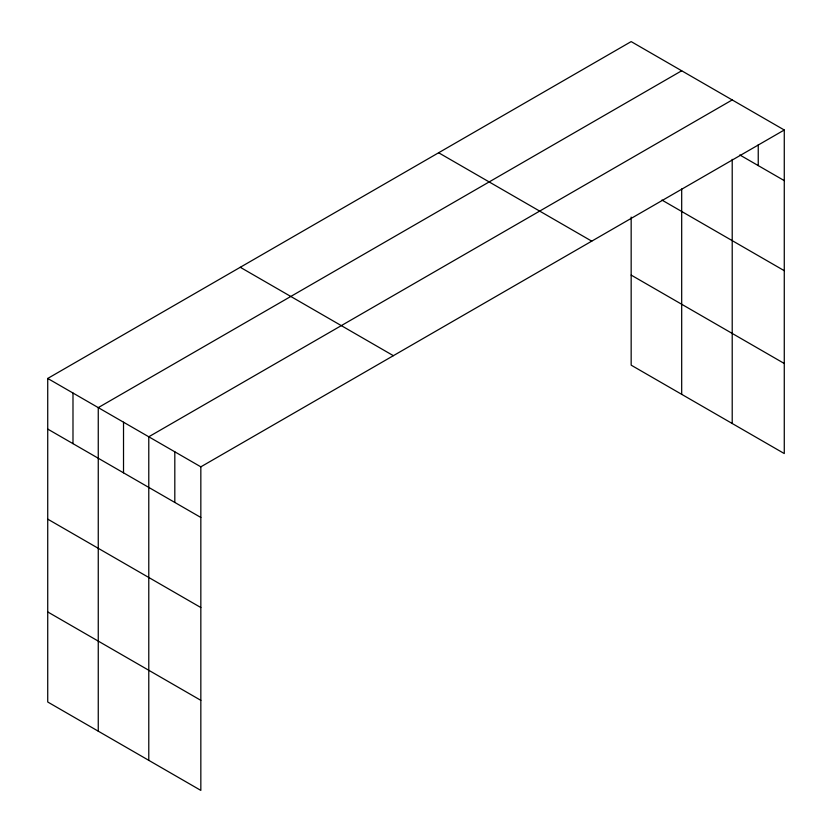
<?xml version="1.0" encoding="UTF-8"?>
<svg xmlns="http://www.w3.org/2000/svg" width="832" height="832" viewBox="0 0 832 832"><rect width="100%" height="100%" fill="white"/><g stroke="black" fill="none" stroke-linecap="round" stroke-linejoin="round"><path stroke-width="1.25" d="M732.212 159.328L732.212 423.498M47.726 378.446L200.834 466.835L200.834 790.4L47.726 702L47.726 378.446L631.166 41.6L784.274 130L784.274 453.554L631.166 365.165L631.166 217.09M681.689 70.772L98.259 407.618L98.259 731.172M732.212 99.944L148.782 436.779L148.782 760.344M200.834 466.835L784.274 130M739.804 154.95L784.274 180.627M661.918 200.054L784.274 270.691M438.63 152.755L591.739 241.155M631.166 275.09L784.274 363.49M240.261 267.28L393.37 355.68M47.726 429.073L200.834 517.462M47.726 519.137L200.834 607.537M47.726 611.936L200.834 700.336M758.243 144.83L758.243 165.599M681.689 188.947L681.689 394.337M174.814 451.807L174.814 502.434M123.521 422.198L123.521 472.826M72.987 393.026L72.987 443.654"/></g></svg>
